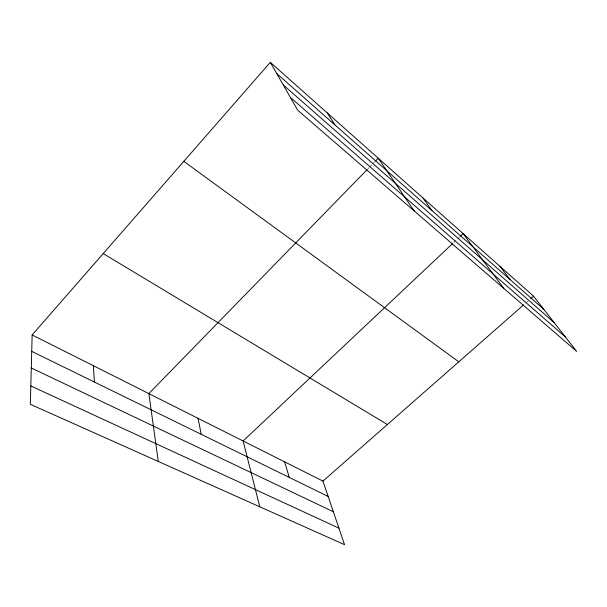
<?xml version="1.0" encoding="UTF-8"?>
<svg xmlns="http://www.w3.org/2000/svg" width="607" height="607" viewBox="0 0 607 607"><rect width="100%" height="100%" fill="white"/><g stroke="black" fill="none" stroke-linecap="round" stroke-linejoin="round"><path stroke-width="0.46" stroke-dasharray="3.04 2.28" d="M367.698 169.05L369.018 167.691M369.678 167.016L372.319 164.307M372.979 163.632L374.959 161.606M453.634 242.61L459.757 236.844M525.791 302.992L527.908 301.133"/><path stroke-width="0.91" d="M32.141 334.943L30.35 404.308L344.548 544.669L322.947 481.108L32.141 334.943L270.312 62.331L533.545 296.178L576.65 351.4L297.718 110.239L270.312 62.331M367.038 169.725L148.867 393.609L158.283 461.464M375.612 160.923L378.252 158.222L414.224 210.97M452.276 243.893L243.111 440.986L259.788 506.807M460.432 236.206L463.156 233.642L503.764 288.386M322.947 481.108L523.674 304.851M530.73 298.659L533.545 296.178M30.828 385.946L338.934 528.143M31.291 367.971L333.364 511.754M31.716 351.37L328.159 496.443M103.213 253.597L387.387 424.528M183.807 161.348L458.793 361.818M290.374 97.401L565.36 336.938M283.249 84.942L554.229 322.674M276.724 73.53L543.872 309.403M499.918 266.306L509.963 279.47M422.783 197.776L431.941 210.583M327.31 112.963L334.905 124.898M284.615 461.844L289.273 477.413M198.019 418.322L201.228 434.324M93.349 365.71L94.396 382.046"/></g></svg>
